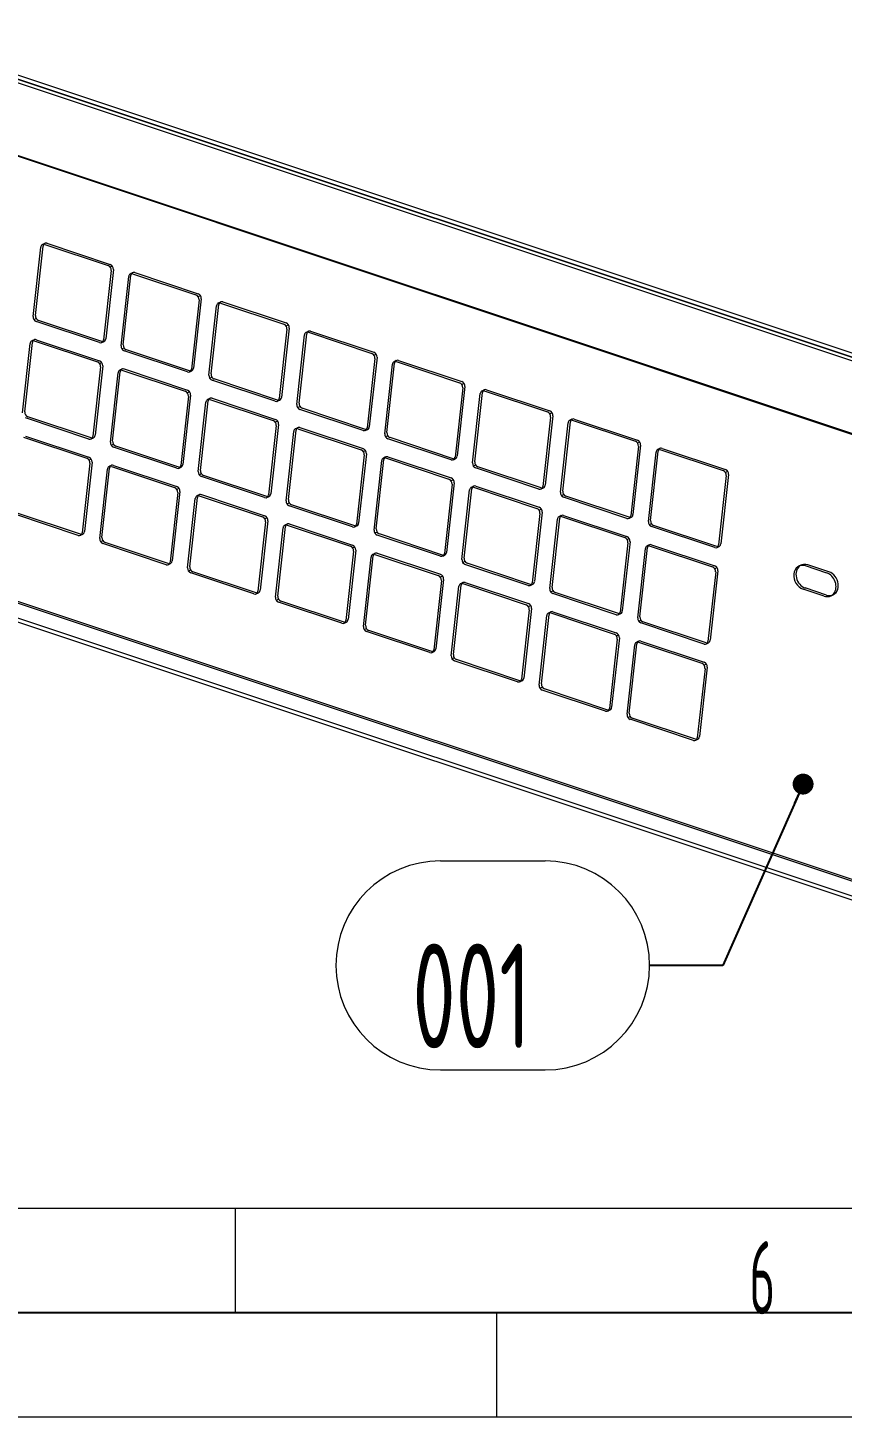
# Model space of a CAD drawing. Header units: millimetres. Extents: x 0 to 420, y 0 to 297.
# Drawn here: x 107.6 to 146.5, y 0 to 66.5 of the extents above; entities that cross this region are included whole.
import ezdxf
from ezdxf.lldxf.tags import DXFTag

# ---------------------------------------------------------------- set-up
doc = ezdxf.new("R2010")
doc.units = ezdxf.units.MM
doc.layers.add('1', color=7, linetype='Continuous', true_color=0xffffff)
doc.layers.add('101', color=7, linetype='Continuous', true_color=0xffffff)
doc.styles.add('iso-1', font='isocp.shx')
tags = doc.linetypes.add('DASHED', pattern=[25.72, 12.86, -12.86]).pattern_tags.tags
tags[6:7] = [DXFTag(74, 4), DXFTag(75, 0), DXFTag(340, '0'), DXFTag(46, 0.0), DXFTag(50, 0.0), DXFTag(44, 0.0), DXFTag(45, 0.0)]
tags[4:5] = [DXFTag(74, 4), DXFTag(75, 0), DXFTag(340, '0'), DXFTag(46, 0.0), DXFTag(50, 0.0), DXFTag(44, 0.0), DXFTag(45, 0.0)]
doc.dimstyles.get("Standard").update_dxf_attribs({"dimtxt": 0.18, "dimasz": 0.18, "dimexe": 0.18, "dimexo": 0.0625, "dimgap": 0.09, "dimtad": 0, "dimtih": 1, "dimtoh": 1, "dimdec": 4, "dimzin": 0, "dimdsep": 46, "dimtxsty": 'Standard', "dimcen": 0.09, "dimadec": 0, "dimazin": 0, "dimtfac": 1, "dimtdec": 4, "dimtofl": 0, "dimtmove": 0, "dimatfit": 3, "dimfxl": 1, "dimtolj": 1, "dimtzin": 0, "dimarcsym": 0})

# ---------------------------------------------------------------- blocks, each defined once
blk = doc.blocks.new('GROUPED_GEOM3')
at = {"layer": '1', "color": 4, "lineweight": 18}
for p, q in [((127.316, 26.617), (132.316, 26.617)), ((127.316, 16.617), (132.316, 16.617))]:
    blk.add_line(p, q, dxfattribs=at)
at = {"layer": '1', "color": 3, "lineweight": 13}
blk.add_line((137.316, 21.617), (137.316, 21.617), dxfattribs=at)
at = {"layer": '1', "color": 4, "lineweight": 18}
for centre, start, end in [((127.316, 21.617), 90, 269.99994), ((132.316, 21.617), 270, 89.99994)]:
    blk.add_arc(centre, 5, start, end, dxfattribs=at)
at = {"layer": '1', "color": 2, "linetype": 'Continuous', "lineweight": 18, "insert": (125.968, 17.657), "char_height": 5, "attachment_point": 7, "line_spacing_factor": 0.963855, "style": 'iso-1'}
blk.add_mtext('\\W0.6756;001', dxfattribs=at)

msp = doc.modelspace()

# ---------------------------------------------------------------- linework, layer by layer
at = {"layer": '1', "color": 1, "linetype": 'Continuous', "lineweight": 13}
for p, q in [((25, 10), (410, 10)), ((117.5, 10), (117.5, 5))]:
    msp.add_line(p, q, dxfattribs=at)
at = {"layer": '1', "color": 4, "linetype": 'Continuous', "lineweight": 25}
msp.add_line((415, 5), (20, 5), dxfattribs=at)
at = {"layer": '1', "color": 4, "linetype": 'Continuous', "lineweight": 18}
for p, q in [((130, 5), (130, 0)), ((420, 0), (0, 0))]:
    msp.add_line(p, q, dxfattribs=at)
at = {"layer": '101', "color": 7, "linetype": 'Continuous', "lineweight": 18}
for p, q in [((34.687, 88.164), (177.584, 40.512)), ((34.758, 88.351), (177.655, 40.698)), ((107.836, 52.666), (108.203, 55.986)), ((107.942, 52.719), (108.31, 56.039)), ((108.392, 56.115), (111.418, 55.106)), ((111.565, 54.865), (111.198, 51.545)), ((112.039, 51.264), (112.406, 54.585)), ((112.145, 51.318), (112.512, 54.638)), ((112.595, 54.713), (115.621, 53.704)), ((115.768, 53.463), (115.401, 50.143)), ((116.348, 49.916), (116.715, 53.236)), ((116.797, 53.312), (119.823, 52.302)), ((116.242, 49.863), (116.609, 53.183)), ((111.01, 51.416), (107.984, 52.425)), ((111.116, 51.47), (108.09, 52.479)), ((119.971, 52.062), (119.604, 48.742)), ((121, 51.91), (124.026, 50.901)), ((107.326, 48.055), (107.693, 51.375)), ((107.433, 48.108), (107.8, 51.428)), ((107.882, 51.503), (110.908, 50.494)), ((120.445, 48.461), (120.812, 51.782)), ((120.551, 48.515), (120.918, 51.835)), ((115.213, 50.015), (112.187, 51.024)), ((115.319, 50.068), (112.293, 51.077)), ((124.174, 50.66), (123.807, 47.34)), ((111.056, 50.254), (110.688, 46.933)), ((111.529, 46.653), (111.896, 49.973)), ((111.635, 46.706), (112.003, 50.026)), ((112.085, 50.102), (115.111, 49.093)), ((124.647, 47.06), (125.015, 50.38)), ((124.754, 47.113), (125.121, 50.433)), ((125.203, 50.508), (128.229, 49.499)), ((119.416, 48.613), (116.389, 49.622)), ((119.522, 48.666), (116.496, 49.676)), ((128.377, 49.259), (128.01, 45.939)), ((75.119, 48.72), (173.886, 15.784)), ((75.139, 48.905), (173.906, 15.969)), ((115.258, 48.852), (114.891, 45.532)), ((115.732, 45.251), (116.099, 48.572)), ((115.838, 45.305), (116.205, 48.625)), ((116.287, 48.7), (119.314, 47.691)), ((128.85, 45.658), (129.217, 48.979)), ((128.957, 45.711), (129.324, 49.032)), ((129.406, 49.107), (132.432, 48.098)), ((110.606, 46.858), (107.58, 47.867)), ((123.618, 47.212), (120.592, 48.221)), ((123.725, 47.265), (120.699, 48.274)), ((110.5, 46.805), (107.474, 47.814)), ((119.461, 47.45), (119.094, 44.13)), ((120.041, 43.903), (120.408, 47.223)), ((120.49, 47.299), (123.516, 46.289)), ((132.58, 47.857), (132.213, 44.537)), ((133.053, 44.257), (133.42, 47.577)), ((133.16, 44.31), (133.527, 47.63)), ((133.609, 47.705), (136.635, 46.696)), ((107.372, 46.892), (110.398, 45.883)), ((119.935, 43.85), (120.302, 47.17)), ((127.821, 45.81), (124.795, 46.819)), ((127.928, 45.863), (124.902, 46.873)), ((114.703, 45.403), (111.677, 46.412)), ((114.809, 45.457), (111.783, 46.466)), ((123.664, 46.049), (123.297, 42.729)), ((124.693, 45.897), (127.719, 44.888)), ((136.783, 46.456), (136.415, 43.135)), ((137.256, 42.855), (137.623, 46.175)), ((137.362, 42.908), (137.73, 46.229)), ((137.812, 46.304), (140.838, 45.295)), ((110.546, 45.642), (110.179, 42.322)), ((111.019, 42.042), (111.386, 45.362)), ((111.125, 42.095), (111.493, 45.415)), ((111.575, 45.49), (114.601, 44.481)), ((124.138, 42.448), (124.505, 45.769)), ((124.244, 42.502), (124.611, 45.822)), ((132.024, 44.409), (128.998, 45.418)), ((132.13, 44.462), (129.104, 45.471)), ((118.906, 44.002), (115.88, 45.011)), ((119.012, 44.055), (115.986, 45.064)), ((127.867, 44.647), (127.5, 41.327)), ((140.985, 45.054), (140.618, 41.734)), ((114.749, 44.241), (114.381, 40.92)), ((115.222, 40.64), (115.589, 43.96)), ((115.328, 40.693), (115.695, 44.013)), ((115.778, 44.089), (118.804, 43.08)), ((128.34, 41.047), (128.708, 44.367)), ((128.447, 41.1), (128.814, 44.42)), ((128.896, 44.495), (131.922, 43.486)), ((136.227, 43.007), (133.201, 44.016)), ((136.333, 43.06), (133.307, 44.069)), ((110.096, 42.247), (107.07, 43.256)), ((123.108, 42.6), (120.082, 43.609)), ((123.215, 42.653), (120.189, 43.663)), ((132.07, 43.246), (131.703, 39.926)), ((109.99, 42.193), (106.964, 43.203)), ((118.951, 42.839), (118.584, 39.519)), ((119.425, 39.238), (119.792, 42.559)), ((119.531, 39.292), (119.898, 42.612)), ((119.98, 42.687), (123.006, 41.678)), ((132.543, 39.645), (132.91, 42.966)), ((132.65, 39.698), (133.017, 43.019)), ((133.099, 43.094), (136.125, 42.085)), ((140.43, 41.606), (137.404, 42.615)), ((140.536, 41.659), (137.51, 42.668)), ((127.311, 41.199), (124.285, 42.208)), ((127.418, 41.252), (124.392, 42.261)), ((114.193, 40.792), (111.167, 41.801)), ((114.299, 40.845), (111.273, 41.854)), ((123.154, 41.437), (122.787, 38.117)), ((124.183, 41.286), (127.209, 40.276)), ((136.273, 41.844), (135.906, 38.524)), ((136.746, 38.244), (137.113, 41.564)), ((136.852, 38.297), (137.22, 41.617)), ((137.302, 41.692), (140.328, 40.683)), ((123.628, 37.837), (123.995, 41.157)), ((123.734, 37.89), (124.101, 41.21)), ((131.514, 39.797), (128.488, 40.806)), ((131.621, 39.85), (128.595, 40.86)), ((145.787, 40.393), (144.778, 40.729)), ((118.396, 39.39), (115.37, 40.399)), ((118.502, 39.444), (115.476, 40.453)), ((127.357, 40.036), (126.99, 36.716)), ((140.476, 40.443), (140.108, 37.122)), ((127.83, 36.435), (128.198, 39.756)), ((127.937, 36.489), (128.304, 39.809)), ((128.386, 39.884), (131.412, 38.875)), ((135.717, 38.396), (132.691, 39.405)), ((135.823, 38.449), (132.797, 39.458)), ((145.664, 39.286), (144.655, 39.623)), ((145.771, 39.339), (144.762, 39.676)), ((122.599, 37.989), (119.573, 38.998)), ((122.705, 38.042), (119.679, 39.051)), ((131.56, 38.634), (131.193, 35.314)), ((132.033, 35.034), (132.4, 38.354)), ((132.14, 35.087), (132.507, 38.407)), ((132.589, 38.482), (135.615, 37.473)), ((139.92, 36.994), (136.894, 38.003)), ((140.026, 37.047), (137, 38.056)), ((126.801, 36.587), (123.775, 37.596)), ((126.908, 36.64), (123.882, 37.65)), ((135.763, 37.233), (135.396, 33.913)), ((136.236, 33.632), (136.603, 36.953)), ((136.343, 33.685), (136.71, 37.006)), ((136.792, 37.081), (139.818, 36.072)), ((131.004, 35.186), (127.978, 36.195)), ((131.111, 35.239), (128.085, 36.248)), ((139.966, 35.831), (139.598, 32.511)), ((135.207, 33.784), (132.181, 34.793)), ((135.314, 33.837), (132.287, 34.846)), ((139.41, 32.383), (136.384, 33.392)), ((139.516, 32.436), (136.49, 33.445))]:
    msp.add_line(p, q, dxfattribs=at)
at = {"layer": '101', "color": 6, "linetype": 'Continuous', "lineweight": 13}
for p, q in [((178.669, 39.981), (34.931, 87.914)), ((177.561, 36.829), (33.823, 84.762)), ((177.658, 36.834), (33.921, 84.767)), ((111.632, 55.073), (111.526, 55.019)), ((115.729, 53.618), (115.835, 53.671)), ((107.982, 52.565), (107.876, 52.512)), ((119.932, 52.216), (120.038, 52.27)), ((112.185, 51.163), (112.079, 51.11)), ((124.134, 50.815), (124.241, 50.868)), ((111.122, 50.461), (111.016, 50.408)), ((75.627, 49.541), (175.234, 16.324)), ((116.281, 49.708), (116.388, 49.762)), ((128.444, 49.466), (128.337, 49.413)), ((115.325, 49.06), (115.219, 49.006)), ((120.484, 48.307), (120.591, 48.36)), ((132.54, 48.012), (132.646, 48.065)), ((119.528, 47.658), (119.422, 47.605)), ((111.675, 46.552), (111.569, 46.499)), ((124.794, 46.959), (124.687, 46.905)), ((136.743, 46.61), (136.849, 46.663)), ((123.624, 46.203), (123.731, 46.257)), ((110.506, 45.797), (110.612, 45.85)), ((128.996, 45.557), (128.89, 45.504)), ((141.052, 45.262), (140.946, 45.209)), ((115.772, 45.097), (115.878, 45.15)), ((127.934, 44.855), (127.827, 44.802)), ((114.815, 44.448), (114.709, 44.395)), ((133.093, 44.102), (133.199, 44.156)), ((119.974, 43.695), (120.081, 43.749)), ((132.03, 43.4), (132.137, 43.453)), ((118.912, 42.993), (119.018, 43.047)), ((137.296, 42.701), (137.402, 42.754)), ((111.165, 41.94), (111.059, 41.887)), ((124.284, 42.347), (124.177, 42.294)), ((136.233, 41.999), (136.339, 42.052)), ((123.115, 41.592), (123.221, 41.645)), ((128.486, 40.946), (128.38, 40.892)), ((140.542, 40.65), (140.436, 40.597)), ((115.262, 40.486), (115.368, 40.539)), ((127.424, 40.244), (127.317, 40.19)), ((132.583, 39.491), (132.689, 39.544)), ((119.464, 39.084), (119.571, 39.137)), ((131.52, 38.789), (131.627, 38.842)), ((136.786, 38.089), (136.892, 38.143)), ((123.774, 37.736), (123.667, 37.682)), ((135.723, 37.387), (135.829, 37.44)), ((127.977, 36.334), (127.87, 36.281)), ((140.032, 36.039), (139.926, 35.986)), ((132.073, 34.879), (132.179, 34.933)), ((136.276, 33.478), (136.382, 33.531))]:
    msp.add_line(p, q, dxfattribs=at)
at = {"layer": '101', "color": 6, "linetype": 'DASHED', "lineweight": 13}
for p, q in [((35.131, 88.038), (178.763, 40.141)), ((108.388, 56.162), (108.282, 56.109)), ((108.498, 56.168), (111.524, 55.159)), ((111.672, 54.918), (111.305, 51.598)), ((112.591, 54.761), (112.485, 54.708)), ((112.701, 54.766), (115.727, 53.757)), ((115.875, 53.517), (115.508, 50.196)), ((116.794, 53.359), (116.688, 53.306)), ((116.904, 53.365), (119.93, 52.356)), ((120.078, 52.115), (119.71, 48.795)), ((120.997, 51.958), (120.89, 51.904)), ((121.107, 51.963), (124.133, 50.954)), ((107.878, 51.551), (107.772, 51.498)), ((107.988, 51.556), (111.014, 50.547)), ((111.12, 51.422), (111.226, 51.475)), ((124.28, 50.714), (123.913, 47.393)), ((125.2, 50.556), (125.093, 50.503)), ((125.31, 50.562), (128.336, 49.553)), ((111.162, 50.307), (110.795, 46.987)), ((112.081, 50.149), (111.975, 50.096)), ((112.191, 50.155), (115.217, 49.146)), ((115.323, 50.02), (115.429, 50.074)), ((175.174, 16.241), (75.673, 49.423)), ((128.483, 49.312), (128.116, 45.992)), ((115.365, 48.905), (114.998, 45.585)), ((116.284, 48.748), (116.178, 48.695)), ((116.394, 48.753), (119.42, 47.744)), ((119.525, 48.619), (119.632, 48.672)), ((129.402, 49.155), (129.296, 49.101)), ((129.512, 49.16), (132.538, 48.151)), ((132.686, 47.911), (132.319, 44.59)), ((119.568, 47.504), (119.201, 44.183)), ((120.487, 47.346), (120.38, 47.293)), ((120.597, 47.352), (123.623, 46.343)), ((123.728, 47.217), (123.835, 47.271)), ((133.605, 47.753), (133.499, 47.7)), ((133.715, 47.759), (136.741, 46.749)), ((107.478, 46.945), (110.504, 45.936)), ((110.61, 46.81), (110.716, 46.864)), ((123.771, 46.102), (123.403, 42.782)), ((124.69, 45.945), (124.583, 45.891)), ((124.8, 45.95), (127.826, 44.941)), ((136.889, 46.509), (136.522, 43.189)), ((137.808, 46.351), (137.702, 46.298)), ((137.918, 46.357), (140.944, 45.348)), ((110.652, 45.695), (110.285, 42.375)), ((111.571, 45.538), (111.465, 45.485)), ((111.681, 45.543), (114.707, 44.534)), ((114.813, 45.409), (114.919, 45.462)), ((127.931, 45.816), (128.037, 45.869)), ((127.973, 44.701), (127.606, 41.38)), ((128.893, 44.543), (128.786, 44.49)), ((129.002, 44.549), (132.028, 43.54)), ((141.092, 45.107), (140.725, 41.787)), ((114.855, 44.294), (114.488, 40.973)), ((115.774, 44.136), (115.668, 44.083)), ((115.884, 44.142), (118.91, 43.133)), ((119.015, 44.007), (119.122, 44.061)), ((132.134, 44.414), (132.24, 44.467)), ((132.176, 43.299), (131.809, 39.979)), ((119.058, 42.892), (118.691, 39.572)), ((119.977, 42.735), (119.871, 42.681)), ((120.087, 42.74), (123.113, 41.731)), ((123.218, 42.606), (123.325, 42.659)), ((133.095, 43.142), (132.989, 43.088)), ((133.205, 43.147), (136.231, 42.138)), ((136.337, 43.013), (136.443, 43.066)), ((110.1, 42.199), (110.206, 42.252)), ((136.379, 41.897), (136.012, 38.577)), ((123.261, 41.491), (122.893, 38.17)), ((124.18, 41.333), (124.073, 41.28)), ((124.29, 41.339), (127.316, 40.33)), ((127.421, 41.204), (127.528, 41.258)), ((137.298, 41.74), (137.192, 41.687)), ((137.408, 41.746), (140.434, 40.736)), ((140.54, 41.611), (140.646, 41.664)), ((114.303, 40.797), (114.409, 40.851)), ((144.555, 40.766), (144.448, 40.713)), ((145.893, 40.446), (144.884, 40.783)), ((127.463, 40.089), (127.096, 36.769)), ((128.383, 39.932), (128.276, 39.878)), ((128.493, 39.937), (131.519, 38.928)), ((140.582, 40.496), (140.215, 37.176)), ((118.506, 39.396), (118.612, 39.449)), ((131.624, 39.803), (131.73, 39.856)), ((145.994, 39.303), (146.1, 39.356)), ((131.666, 38.688), (131.299, 35.367)), ((122.708, 37.994), (122.815, 38.048)), ((132.586, 38.53), (132.479, 38.477)), ((132.695, 38.536), (135.721, 37.527)), ((135.827, 38.401), (135.933, 38.454)), ((135.869, 37.286), (135.502, 33.966)), ((126.911, 36.593), (127.018, 36.646)), ((136.788, 37.129), (136.682, 37.075)), ((136.898, 37.134), (139.924, 36.125)), ((140.03, 37), (140.136, 37.053)), ((131.114, 35.191), (131.221, 35.245)), ((140.072, 35.884), (139.705, 32.564)), ((135.317, 33.79), (135.423, 33.843)), ((139.52, 32.388), (139.626, 32.441))]:
    msp.add_line(p, q, dxfattribs=at)
at = {"layer": '101', "color": 7, "linetype": 'Continuous', "lineweight": 18}
for centre, major_axis, start_param, end_param in [((108.371, 55.93), (0.089, -0.179), 2.464279, 4.035076), ((108.478, 55.983), (-0.089, 0.179), 0.378998, 0.893483), ((111.397, 54.921), (0.089, -0.179), 0.893483, 2.464279), ((112.574, 54.529), (0.089, -0.179), 2.464279, 4.035076), ((112.681, 54.582), (-0.089, 0.179), 0.378998, 0.893483), ((115.6, 53.52), (0.089, -0.179), 0.893483, 2.464279), ((116.777, 53.127), (0.089, -0.179), 2.464279, 4.035076), ((116.883, 53.18), (-0.089, 0.179), 0.378998, 0.893483), ((108.004, 52.61), (0.089, -0.179), 4.035076, 5.605872), ((108.111, 52.663), (-0.089, 0.179), 0.893483, 2.464279), ((119.803, 52.118), (0.089, -0.179), 0.893483, 2.464279), ((120.98, 51.726), (0.089, -0.179), 2.464279, 4.035076), ((121.086, 51.779), (-0.089, 0.179), 0.378998, 0.893483), ((107.861, 51.319), (0.089, -0.179), 2.464279, 4.035076), ((107.968, 51.372), (-0.089, 0.179), 0.378998, 0.893483), ((111.03, 51.601), (0.089, -0.179), 5.605872, 7.176668), ((111.137, 51.654), (-0.089, 0.179), 2.464279, 2.762583), ((112.207, 51.208), (0.089, -0.179), 4.035076, 5.605872), ((112.313, 51.262), (-0.089, 0.179), 0.893483, 2.464279), ((124.006, 50.716), (0.089, -0.179), 0.893483, 2.464279), ((125.183, 50.324), (0.089, -0.179), 2.464279, 4.035076), ((110.887, 50.31), (0.089, -0.179), 0.893483, 2.464279), ((112.064, 49.917), (0.089, -0.179), 2.464279, 4.035076), ((112.171, 49.97), (-0.089, 0.179), 0.378998, 0.893483), ((115.233, 50.199), (0.089, -0.179), 5.605872, 7.176668), ((115.339, 50.252), (-0.089, 0.179), 2.464279, 2.762583), ((116.41, 49.807), (0.089, -0.179), 4.035076, 5.605872), ((116.516, 49.86), (-0.089, 0.179), 0.893483, 2.464279), ((125.289, 50.377), (-0.089, 0.179), 0.378998, 0.893483), ((128.209, 49.315), (0.089, -0.179), 0.893483, 2.464279), ((115.09, 48.908), (0.089, -0.179), 0.893483, 2.464279), ((116.267, 48.516), (0.089, -0.179), 2.464279, 4.035076), ((116.374, 48.569), (-0.089, 0.179), 0.378998, 0.893483), ((119.436, 48.798), (0.089, -0.179), 5.605872, 7.176668), ((119.542, 48.851), (-0.089, 0.179), 2.464279, 2.762583), ((129.386, 48.922), (0.089, -0.179), 2.464279, 4.035076), ((129.492, 48.976), (-0.089, 0.179), 0.378998, 0.893483), ((107.601, 48.052), (-0.089, 0.179), 0.893483, 2.464279), ((120.613, 48.405), (0.089, -0.179), 4.035076, 5.605872), ((120.719, 48.459), (-0.089, 0.179), 0.893483, 2.464279), ((132.412, 47.913), (0.089, -0.179), 0.893483, 2.464279), ((119.293, 47.507), (0.089, -0.179), 0.893483, 2.464279), ((120.47, 47.114), (0.089, -0.179), 2.464279, 4.035076), ((120.576, 47.167), (-0.089, 0.179), 0.378998, 0.893483), ((123.639, 47.396), (0.089, -0.179), 5.605872, 7.176668), ((123.745, 47.449), (-0.089, 0.179), 2.464279, 2.762583), ((133.588, 47.521), (0.089, -0.179), 2.464279, 4.035076), ((133.695, 47.574), (-0.089, 0.179), 0.378998, 0.893483), ((110.52, 46.989), (0.089, -0.179), 5.605872, 7.176668), ((110.627, 47.043), (-0.089, 0.179), 2.464279, 2.762583), ((111.697, 46.597), (0.089, -0.179), 4.035076, 5.605872), ((111.804, 46.65), (-0.089, 0.179), 0.893483, 2.464279), ((124.816, 47.004), (0.089, -0.179), 4.035076, 5.605872), ((124.922, 47.057), (-0.089, 0.179), 0.893483, 2.464279), ((136.614, 46.512), (0.089, -0.179), 0.893483, 2.464279), ((110.378, 45.698), (0.089, -0.179), 0.893483, 2.464279), ((123.496, 46.105), (0.089, -0.179), 0.893483, 2.464279), ((124.673, 45.713), (0.089, -0.179), 2.464279, 4.035076), ((124.779, 45.766), (-0.089, 0.179), 0.378998, 0.893483), ((127.842, 45.995), (0.089, -0.179), 5.605872, 7.176668), ((137.791, 46.119), (0.089, -0.179), 2.464279, 4.035076), ((137.898, 46.173), (-0.089, 0.179), 0.378998, 0.893483), ((111.554, 45.306), (0.089, -0.179), 2.464279, 4.035076), ((111.661, 45.359), (-0.089, 0.179), 0.378998, 0.893483), ((114.723, 45.588), (0.089, -0.179), 5.605872, 7.176668), ((114.83, 45.641), (-0.089, 0.179), 2.464279, 2.762583), ((115.9, 45.195), (0.089, -0.179), 4.035076, 5.605872), ((116.006, 45.249), (-0.089, 0.179), 0.893483, 2.464279), ((127.948, 46.048), (-0.089, 0.179), 2.464279, 2.762583), ((129.018, 45.602), (0.089, -0.179), 4.035076, 5.605872), ((129.125, 45.655), (-0.089, 0.179), 0.893483, 2.464279), ((140.817, 45.11), (0.089, -0.179), 0.893483, 2.464279), ((127.699, 44.703), (0.089, -0.179), 0.893483, 2.464279), ((114.58, 44.297), (0.089, -0.179), 0.893483, 2.464279), ((115.757, 43.904), (0.089, -0.179), 2.464279, 4.035076), ((115.864, 43.957), (-0.089, 0.179), 0.378998, 0.893483), ((118.926, 44.186), (0.089, -0.179), 5.605872, 7.176668), ((119.032, 44.239), (-0.089, 0.179), 2.464279, 2.762583), ((120.209, 43.847), (-0.089, 0.179), 0.893483, 2.464279), ((128.876, 44.311), (0.089, -0.179), 2.464279, 4.035076), ((128.982, 44.364), (-0.089, 0.179), 0.378998, 0.893483), ((132.044, 44.593), (0.089, -0.179), 5.605872, 7.176668), ((132.151, 44.646), (-0.089, 0.179), 2.464279, 2.762583), ((133.221, 44.201), (0.089, -0.179), 4.035076, 5.605872), ((133.328, 44.254), (-0.089, 0.179), 0.893483, 2.464279), ((120.103, 43.794), (0.089, -0.179), 4.035076, 5.605872), ((131.902, 43.302), (0.089, -0.179), 0.893483, 2.464279), ((118.783, 42.895), (0.089, -0.179), 0.893483, 2.464279), ((119.96, 42.503), (0.089, -0.179), 2.464279, 4.035076), ((120.066, 42.556), (-0.089, 0.179), 0.378998, 0.893483), ((123.129, 42.785), (0.089, -0.179), 5.605872, 7.176668), ((123.235, 42.838), (-0.089, 0.179), 2.464279, 2.762583), ((133.078, 42.909), (0.089, -0.179), 2.464279, 4.035076), ((133.185, 42.963), (-0.089, 0.179), 0.378998, 0.893483), ((136.247, 43.192), (0.089, -0.179), 5.605872, 7.176668), ((136.354, 43.245), (-0.089, 0.179), 2.464279, 2.762583), ((137.424, 42.799), (0.089, -0.179), 4.035076, 5.605872), ((137.531, 42.852), (-0.089, 0.179), 0.893483, 2.464279), ((110.01, 42.378), (0.089, -0.179), 5.605872, 7.176668), ((110.117, 42.431), (-0.089, 0.179), 2.464279, 2.762583), ((111.187, 41.985), (0.089, -0.179), 4.035076, 5.605872), ((111.294, 42.039), (-0.089, 0.179), 0.893483, 2.464279), ((124.306, 42.392), (0.089, -0.179), 4.035076, 5.605872), ((124.412, 42.446), (-0.089, 0.179), 0.893483, 2.464279), ((136.105, 41.9), (0.089, -0.179), 0.893483, 2.464279), ((122.986, 41.494), (0.089, -0.179), 0.893483, 2.464279), ((124.163, 41.101), (0.089, -0.179), 2.464279, 4.035076), ((124.269, 41.154), (-0.089, 0.179), 0.378998, 0.893483), ((127.332, 41.383), (0.089, -0.179), 5.605872, 7.176668), ((127.438, 41.436), (-0.089, 0.179), 2.464279, 2.762583), ((137.281, 41.508), (0.089, -0.179), 2.464279, 4.035076), ((137.388, 41.561), (-0.089, 0.179), 0.378998, 0.893483), ((140.45, 41.79), (0.089, -0.179), 5.605872, 7.176668), ((140.557, 41.843), (-0.089, 0.179), 2.464279, 2.762583), ((114.213, 40.976), (0.089, -0.179), 5.605872, 7.176668), ((114.32, 41.03), (-0.089, 0.179), 2.464279, 2.762583), ((115.39, 40.584), (0.089, -0.179), 4.035076, 5.605872), ((115.496, 40.637), (-0.089, 0.179), 0.893483, 2.464279), ((128.509, 40.991), (0.089, -0.179), 4.035076, 5.605872), ((128.615, 41.044), (-0.089, 0.179), 0.893483, 2.464279), ((140.307, 40.499), (0.089, -0.179), 0.893483, 2.464279), ((144.717, 40.176), (-0.268, 0.537), 5.605872, 8.747464), ((144.823, 40.229), (-0.268, 0.537), 0.123694, 2.464279), ((127.189, 40.092), (0.089, -0.179), 0.893483, 2.464279), ((128.366, 39.7), (0.089, -0.179), 2.464279, 4.035076), ((128.472, 39.753), (-0.089, 0.179), 0.378998, 0.893483), ((131.535, 39.982), (0.089, -0.179), 5.605872, 7.176668), ((145.725, 39.84), (-0.268, 0.537), 2.464279, 5.605872), ((118.416, 39.575), (0.089, -0.179), 5.605872, 7.176668), ((118.523, 39.628), (-0.089, 0.179), 2.464279, 2.762583), ((119.593, 39.182), (0.089, -0.179), 4.035076, 5.605872), ((119.699, 39.236), (-0.089, 0.179), 0.893483, 2.464279), ((131.641, 40.035), (-0.089, 0.179), 2.464279, 2.762583), ((132.711, 39.589), (0.089, -0.179), 4.035076, 5.605872), ((132.818, 39.642), (-0.089, 0.179), 0.893483, 2.464279), ((145.832, 39.893), (-0.268, 0.537), 2.464279, 3.017985), ((131.392, 38.69), (0.089, -0.179), 0.893483, 2.464279), ((122.619, 38.173), (0.089, -0.179), 5.605872, 7.176668), ((122.725, 38.226), (-0.089, 0.179), 2.464279, 2.762583), ((132.569, 38.298), (0.089, -0.179), 2.464279, 4.035076), ((132.675, 38.351), (-0.089, 0.179), 0.378998, 0.893483), ((135.737, 38.58), (0.089, -0.179), 5.605872, 7.176668), ((135.844, 38.633), (-0.089, 0.179), 2.464279, 2.762583), ((136.914, 38.188), (0.089, -0.179), 4.035076, 5.605872), ((137.021, 38.241), (-0.089, 0.179), 0.893483, 2.464279), ((123.796, 37.781), (0.089, -0.179), 4.035076, 5.605872), ((123.902, 37.834), (-0.089, 0.179), 0.893483, 2.464279), ((135.595, 37.289), (0.089, -0.179), 0.893483, 2.464279), ((126.822, 36.772), (0.089, -0.179), 5.605872, 7.176668), ((126.928, 36.825), (-0.089, 0.179), 2.464279, 2.762583), ((136.771, 36.896), (0.089, -0.179), 2.464279, 4.035076), ((136.878, 36.95), (-0.089, 0.179), 0.378998, 0.893483), ((139.94, 37.179), (0.089, -0.179), 5.605872, 7.176668), ((140.047, 37.232), (-0.089, 0.179), 2.464279, 2.762583), ((127.999, 36.379), (0.089, -0.179), 4.035076, 5.605872), ((128.105, 36.432), (-0.089, 0.179), 0.893483, 2.464279), ((139.797, 35.887), (0.089, -0.179), 0.893483, 2.464279), ((131.025, 35.37), (0.089, -0.179), 5.605872, 7.176668), ((131.131, 35.423), (-0.089, 0.179), 2.464279, 2.762583), ((132.201, 34.978), (0.089, -0.179), 4.035076, 5.605872), ((132.308, 35.031), (-0.089, 0.179), 0.893483, 2.464279), ((135.227, 33.969), (0.089, -0.179), 5.605872, 7.176668), ((135.334, 34.022), (-0.089, 0.179), 2.464279, 2.762583), ((136.404, 33.576), (0.089, -0.179), 4.035076, 5.605872), ((136.511, 33.629), (-0.089, 0.179), 0.893483, 2.464279), ((139.43, 32.567), (0.089, -0.179), 5.605872, 7.176668), ((139.537, 32.62), (-0.089, 0.179), 2.464279, 2.762583)]:
    msp.add_ellipse(centre, major_axis=major_axis, ratio=0.803839, start_param=start_param, end_param=end_param, dxfattribs=at)
at = {"layer": '101', "color": 6, "linetype": 'DASHED', "lineweight": 13}
for centre, major_axis, start_param, end_param in [((108.478, 55.983), (-0.089, 0.179), 5.605872, 6.662183), ((111.504, 54.974), (-0.089, 0.179), 4.035076, 5.605872), ((112.681, 54.582), (-0.089, 0.179), 5.605872, 6.662183), ((115.707, 53.573), (-0.089, 0.179), 4.035076, 5.605872), ((116.883, 53.18), (-0.089, 0.179), 5.605872, 6.662183), ((119.909, 52.171), (-0.089, 0.179), 4.035076, 5.605872), ((121.086, 51.779), (-0.089, 0.179), 5.605872, 6.662183), ((107.968, 51.372), (-0.089, 0.179), 5.605872, 6.662183), ((111.137, 51.654), (-0.089, 0.179), 2.762583, 4.035076), ((110.994, 50.363), (-0.089, 0.179), 4.035076, 5.605872), ((124.112, 50.77), (-0.089, 0.179), 4.035076, 5.605872), ((125.289, 50.377), (-0.089, 0.179), 5.605872, 6.662183), ((112.171, 49.97), (-0.089, 0.179), 5.605872, 6.662183), ((115.339, 50.252), (-0.089, 0.179), 2.762583, 4.035076), ((128.315, 49.368), (-0.089, 0.179), 4.035076, 5.605872), ((115.197, 48.961), (-0.089, 0.179), 4.035076, 5.605872), ((116.374, 48.569), (-0.089, 0.179), 5.605872, 6.662183), ((119.542, 48.851), (-0.089, 0.179), 2.762583, 4.035076), ((129.492, 48.976), (-0.089, 0.179), 5.605872, 6.662183), ((132.518, 47.967), (-0.089, 0.179), 4.035076, 5.605872), ((119.4, 47.56), (-0.089, 0.179), 4.035076, 5.605872), ((120.576, 47.167), (-0.089, 0.179), 5.605872, 6.662183), ((123.745, 47.449), (-0.089, 0.179), 2.762583, 4.035076), ((133.695, 47.574), (-0.089, 0.179), 5.605872, 6.662183), ((110.627, 47.043), (-0.089, 0.179), 2.762583, 4.035076), ((136.721, 46.565), (-0.089, 0.179), 4.035076, 5.605872), ((110.484, 45.751), (-0.089, 0.179), 4.035076, 5.605872), ((123.602, 46.158), (-0.089, 0.179), 4.035076, 5.605872), ((124.779, 45.766), (-0.089, 0.179), 5.605872, 6.662183), ((127.948, 46.048), (-0.089, 0.179), 2.762583, 4.035076), ((137.898, 46.173), (-0.089, 0.179), 5.605872, 6.662183), ((111.661, 45.359), (-0.089, 0.179), 5.605872, 6.662183), ((114.83, 45.641), (-0.089, 0.179), 2.762583, 4.035076), ((140.924, 45.163), (-0.089, 0.179), 4.035076, 5.605872), ((127.805, 44.757), (-0.089, 0.179), 4.035076, 5.605872), ((128.982, 44.364), (-0.089, 0.179), 5.605872, 6.662183), ((132.151, 44.646), (-0.089, 0.179), 2.762583, 4.035076), ((114.687, 44.35), (-0.089, 0.179), 4.035076, 5.605872), ((115.864, 43.957), (-0.089, 0.179), 5.605872, 6.662183), ((119.032, 44.239), (-0.089, 0.179), 2.762583, 4.035076), ((132.008, 43.355), (-0.089, 0.179), 4.035076, 5.605872), ((118.89, 42.948), (-0.089, 0.179), 4.035076, 5.605872), ((120.066, 42.556), (-0.089, 0.179), 5.605872, 6.662183), ((123.235, 42.838), (-0.089, 0.179), 2.762583, 4.035076), ((133.185, 42.963), (-0.089, 0.179), 5.605872, 6.662183), ((136.354, 43.245), (-0.089, 0.179), 2.762583, 4.035076), ((110.117, 42.431), (-0.089, 0.179), 2.762583, 4.035076), ((136.211, 41.954), (-0.089, 0.179), 4.035076, 5.605872), ((123.092, 41.547), (-0.089, 0.179), 4.035076, 5.605872), ((124.269, 41.154), (-0.089, 0.179), 5.605872, 6.662183), ((127.438, 41.436), (-0.089, 0.179), 2.762583, 4.035076), ((137.388, 41.561), (-0.089, 0.179), 5.605872, 6.662183), ((140.557, 41.843), (-0.089, 0.179), 2.762583, 4.035076), ((114.32, 41.03), (-0.089, 0.179), 2.762583, 4.035076), ((140.414, 40.552), (-0.089, 0.179), 4.035076, 5.605872), ((144.823, 40.229), (-0.268, 0.537), 5.605872, 6.40688), ((127.295, 40.145), (-0.089, 0.179), 4.035076, 5.605872), ((128.472, 39.753), (-0.089, 0.179), 5.605872, 6.662183), ((131.641, 40.035), (-0.089, 0.179), 2.762583, 4.035076), ((145.832, 39.893), (-0.268, 0.537), 3.017985, 5.605872), ((118.523, 39.628), (-0.089, 0.179), 2.762583, 4.035076), ((131.498, 38.744), (-0.089, 0.179), 4.035076, 5.605872), ((135.844, 38.633), (-0.089, 0.179), 2.762583, 4.035076), ((122.725, 38.226), (-0.089, 0.179), 2.762583, 4.035076), ((132.675, 38.351), (-0.089, 0.179), 5.605872, 6.662183), ((135.701, 37.342), (-0.089, 0.179), 4.035076, 5.605872), ((126.928, 36.825), (-0.089, 0.179), 2.762583, 4.035076), ((136.878, 36.95), (-0.089, 0.179), 5.605872, 6.662183), ((140.047, 37.232), (-0.089, 0.179), 2.762583, 4.035076), ((139.904, 35.941), (-0.089, 0.179), 4.035076, 5.605872), ((131.131, 35.423), (-0.089, 0.179), 2.762583, 4.035076), ((135.334, 34.022), (-0.089, 0.179), 2.762583, 4.035076), ((139.537, 32.62), (-0.089, 0.179), 2.762583, 4.035076)]:
    msp.add_ellipse(centre, major_axis=major_axis, ratio=0.803839, start_param=start_param, end_param=end_param, dxfattribs=at)

# ---------------------------------------------------------------- block references
at = {"layer": '1', "color": 4, "linetype": 'Continuous', "lineweight": 18}
msp.add_blockref('GROUPED_GEOM3', (0, 0), dxfattribs=at)

# ---------------------------------------------------------------- texts
at = {"layer": '1', "color": 1, "linetype": 'Continuous', "lineweight": 13, "insert": (142.09, 4.928), "char_height": 3.5, "attachment_point": 7, "line_spacing_factor": 0.963855, "style": 'iso-1'}
msp.add_mtext('\\W0.5404;6', dxfattribs=at)

# ---------------------------------------------------------------- leaders
at = {"layer": '1', "color": 3, "linetype": 'Continuous', "lineweight": 13}
msp.add_leader([(144.657, 30.293), (140.816, 21.617), (137.316, 21.617)], dimstyle='Standard', override={"dimasz": 1, "dimldrblk": 'Dot'}, dxfattribs=at)

doc.saveas('drawing.dxf')
